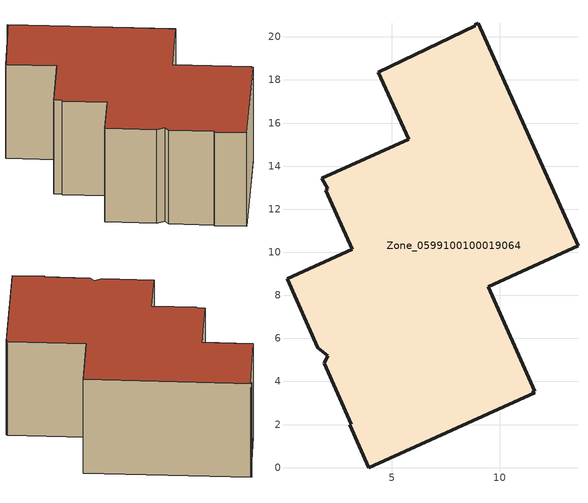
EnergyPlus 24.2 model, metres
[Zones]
Zone_0599100100019064
 floor ground (C_G): 11.63,3.47 3.93,0 3.04,1.99 3.1,2.02 1.86,4.84 2.02,5.19 1.54,5.56 0.13,8.77 3.16,10.13 1.92,12.89 2.03,12.95 1.75,13.44 5.78,15.25 4.38,18.37 8.88,20.52 8.86,20.56 9,20.63 13.64,10.3 9.46,8.41 11.64,3.55 11.51,3.5 z0
 wall outside (C_F): 13.64,10.3 9,20.63 8.86,20.56 8.88,20.52 4.38,18.37 5.78,15.25 1.75,13.44 2.03,12.95 1.92,12.89 3.16,10.13 0.13,8.77 1.54,5.56 2.02,5.19 1.86,4.84 3.1,2.02 3.04,1.99 3.93,0 11.63,3.47 11.51,3.5 11.64,3.55 9.46,8.41 13.64,10.3 z0:7.36
 roof outside (C_R): 3.93,0 11.63,3.47 11.51,3.5 11.64,3.55 9.46,8.41 13.64,10.3 9,20.63 8.86,20.56 8.88,20.52 4.38,18.37 5.78,15.25 1.75,13.44 2.03,12.95 1.92,12.89 3.16,10.13 0.13,8.77 1.54,5.56 2.02,5.19 1.86,4.84 3.1,2.02 3.04,1.99 z7.36
[BUILDING]
Pand.0599100100019064: North Axis=0; Terrain=City; Loads Convergence Tolerance Value=0.04; Temperature Convergence Tolerance Value=0.4; Solar Distribution=FullExterior; Maximum Number of Warmup Days=25; Minimum Number of Warmup Days=1
[Site:Location]
Rotterdam.The.Hague.AP_ZH_NLD Design_Conditions: Latitude=51.96; Longitude=4.45; Time Zone=1; Elevation=-4.5
[SITE:GROUNDTEMPERATURE:BUILDINGSURFACE]
18, 18, 18, 18, 18, 18, 18, 18, 18, 18, 18, 18
[MATERIAL] Thermal Absorptance=0.9; Solar Absorptance=0.7; Visible Absorptance=0.7
Name | Roughness | Thickness | Conductivity | Density | Specific Heat
G.D.2015-2018 | MediumSmooth | 0.15 | 0.0428571 | 540 | 1210
F.D.2015-2018 | Rough | 0.3 | 0.0666667 | 1920 | 840
R.D.2015-2018 | MediumRough | 0.2 | 0.0333333 | 1500 | 1000
[CONSTRUCTION]
C_G: G.D.2015-2018
C_F: F.D.2015-2018
C_R: R.D.2015-2018
[ZONE]
Zone_0599100100019064: Type=1; Multiplier=1; Ceiling Height=Autocalculate; Volume=Autocalculate; Floor Area=autocalculate; Part of Total Floor Area=Yes
[ZONEINFILTRATION:DESIGNFLOWRATE]
Infil_Zone_0599100100019064: Zone or ZoneList or Space or SpaceList=Zone_0599100100019064; Schedule=AlwaysOn; Design Flow Rate Calculation Method=Flow/Area; Flow Rate per Floor Area=0.0021; Constant Term Coefficient=1; Temperature Term Coefficient=0; Velocity Term Coefficient=0; Velocity Squared Term Coefficient=0
[HVACTEMPLATE:ZONE:IDEALLOADSAIRSYSTEM]
Zone_0599100100019064: Maximum Heating Supply Air Temperature=50; Minimum Cooling Supply Air Temperature=13; Maximum Heating Supply Air Humidity Ratio=0.0156; Minimum Cooling Supply Air Humidity Ratio=0.0077; Heating Limit=NoLimit; Cooling Limit=NoLimit; Dehumidification Control Type=ConstantSensibleHeatRatio; Cooling Sensible Heat Ratio=0.7; Dehumidification Setpoint=60; Humidification Control Type=None; Humidification Setpoint=30; Outdoor Air Method=None; Outdoor Air Flow Rate per Person=0.00944; Outdoor Air Flow Rate per Zone Floor Area=0; Outdoor Air Flow Rate per Zone=0; Demand Controlled Ventilation Type=None; Outdoor Air Economizer Type=NoEconomizer; Heat Recovery Type=None; Sensible Heat Recovery Effectiveness=0.7; Latent Heat Recovery Effectiveness=0.65
[ZONECONTROL:THERMOSTAT]
ThermostatControl_Zone_0599100100019064: Zone or ZoneList=Zone_0599100100019064; Control Type Schedule=DualSetpointControlType; Control 1=Thermostat_Zone_0599100100019064; Temperature Difference Between Cutout And Setpoint=0
[THERMOSTATSETPOINT:DUALSETPOINT]
Thermostat_Zone_0599100100019064: Heating Setpoint Temperature Schedule=HeatingSetpoint_Zone_0599100100019064; Cooling Setpoint Temperature Schedule=CoolingSetpoint_Zone_0599100100019064
[SCHEDULE:COMPACT]
HeatingSetpoint_Zone_0599100100019064: Through: 12/31, For: AllDays, Until: 24:00, 21
CoolingSetpoint_Zone_0599100100019064: Through: 12/31, For: AllDays, Until: 24:00, 24
DualSetpointControlType: Through: 12/31, For: AllDays, Until: 24:00, 4
AlwaysOn: Through: 12/31, For: AllDays, Until: 24:00, 1
